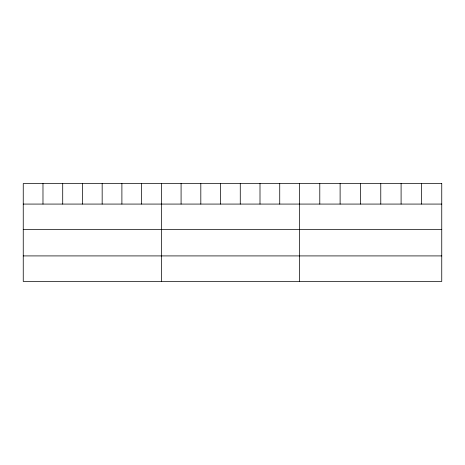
<?xml version="1.0" encoding="UTF-8"?>
<svg xmlns="http://www.w3.org/2000/svg" width="465" height="465" viewBox="0 0 465 465"><rect width="100%" height="100%" fill="white"/><g stroke="black" fill="none" stroke-linecap="round" stroke-linejoin="round"><path stroke-width="0.7" d="M23.25 204.077L441.75 204.077M23.25 229.605L441.75 229.605M23.25 255.913L441.75 255.913M421.424 183.553L421.424 204.077M401.097 183.553L401.097 204.077M380.771 183.553L380.771 204.077M360.439 183.553L360.439 204.077M340.113 183.553L340.113 204.077M319.786 183.553L319.786 204.077M299.46 183.553L299.46 281.447M279.732 183.553L279.732 204.077M259.999 183.553L259.999 204.077M240.271 183.553L240.271 204.077M220.544 183.553L220.544 204.077M200.816 183.553L200.816 204.077M181.083 183.553L181.083 204.077M161.355 183.553L161.355 281.447M141.627 183.553L141.627 204.077M121.894 183.553L121.894 204.077M102.166 183.553L102.166 204.077M82.439 183.553L82.439 204.077M62.711 183.553L62.711 204.077M42.978 183.553L42.978 204.077M441.75 183.553L23.25 183.553L23.25 281.447L441.75 281.447L441.75 183.553"/></g></svg>
